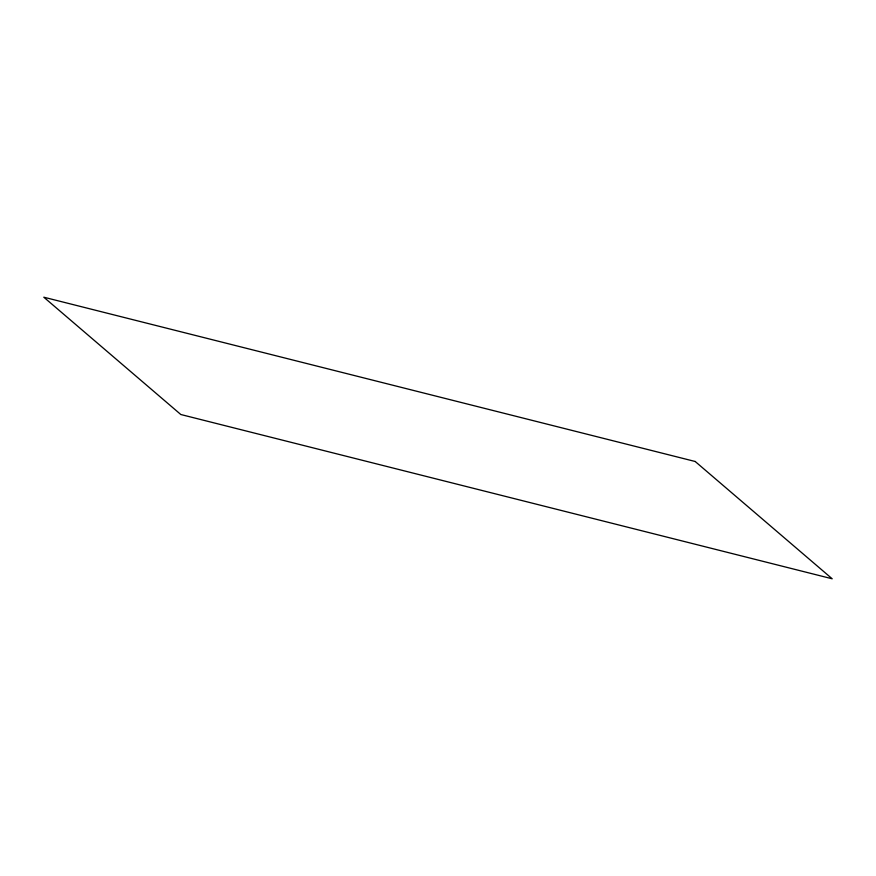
<?xml version="1.0" encoding="UTF-8"?>
<svg xmlns="http://www.w3.org/2000/svg" width="876" height="876" viewBox="0 0 876 876"><rect width="100%" height="100%" fill="white"/><g stroke="black" fill="none" stroke-linecap="round" stroke-linejoin="round"><path stroke-width="1.31" d="M695.183 461.488L43.8 297.205L180.817 414.512L832.2 578.795L695.183 461.488"/></g></svg>
